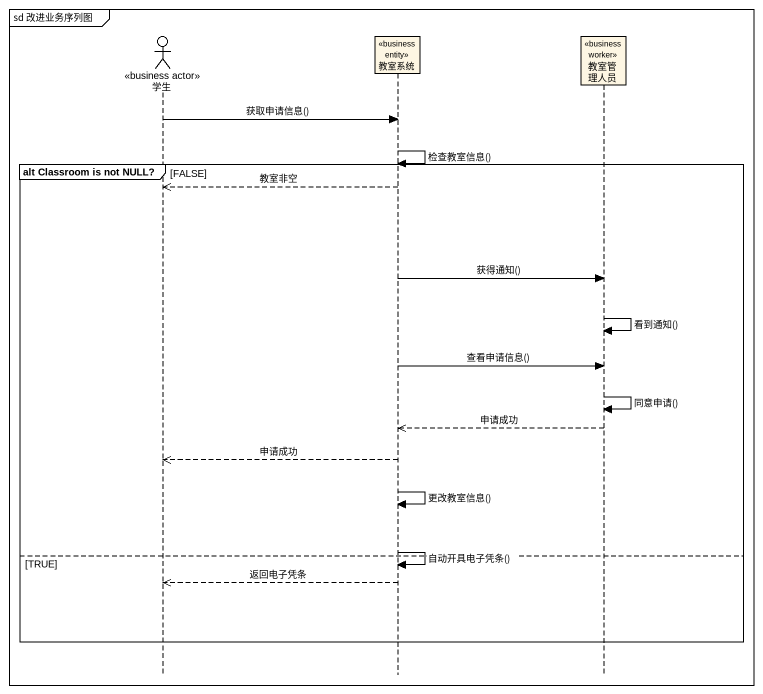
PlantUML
@startuml
mainframe sd 改进业务序列图
hide footbox
actor 学生 <<business actor>>
participant 教室系统 <<business entity>>
participant 教室管理人员 <<business worker>>

学生 -> 教室系统 : 获取申请信息()
教室系统 -> 教室系统 : 检查教室信息()
group alt Classroom is not NULL? [FALSE]
  教室系统 -->> 学生 : 教室非空
  教室系统 -> 教室管理人员 : 获得通知()
  教室管理人员 -> 教室管理人员 : 看到通知()
  教室系统 -> 教室管理人员 : 查看申请信息()
  教室管理人员 -> 教室管理人员 : 同意申请()
  教室管理人员 -->> 教室系统 : 申请成功
  教室系统 -->> 学生 : 申请成功
  教室系统 -> 教室系统 : 更改教室信息()
  教室系统 -> 教室系统 : 自动开具电子凭条()
else TRUE
  教室系统 -->> 学生 : 返回电子凭条
end
@enduml
